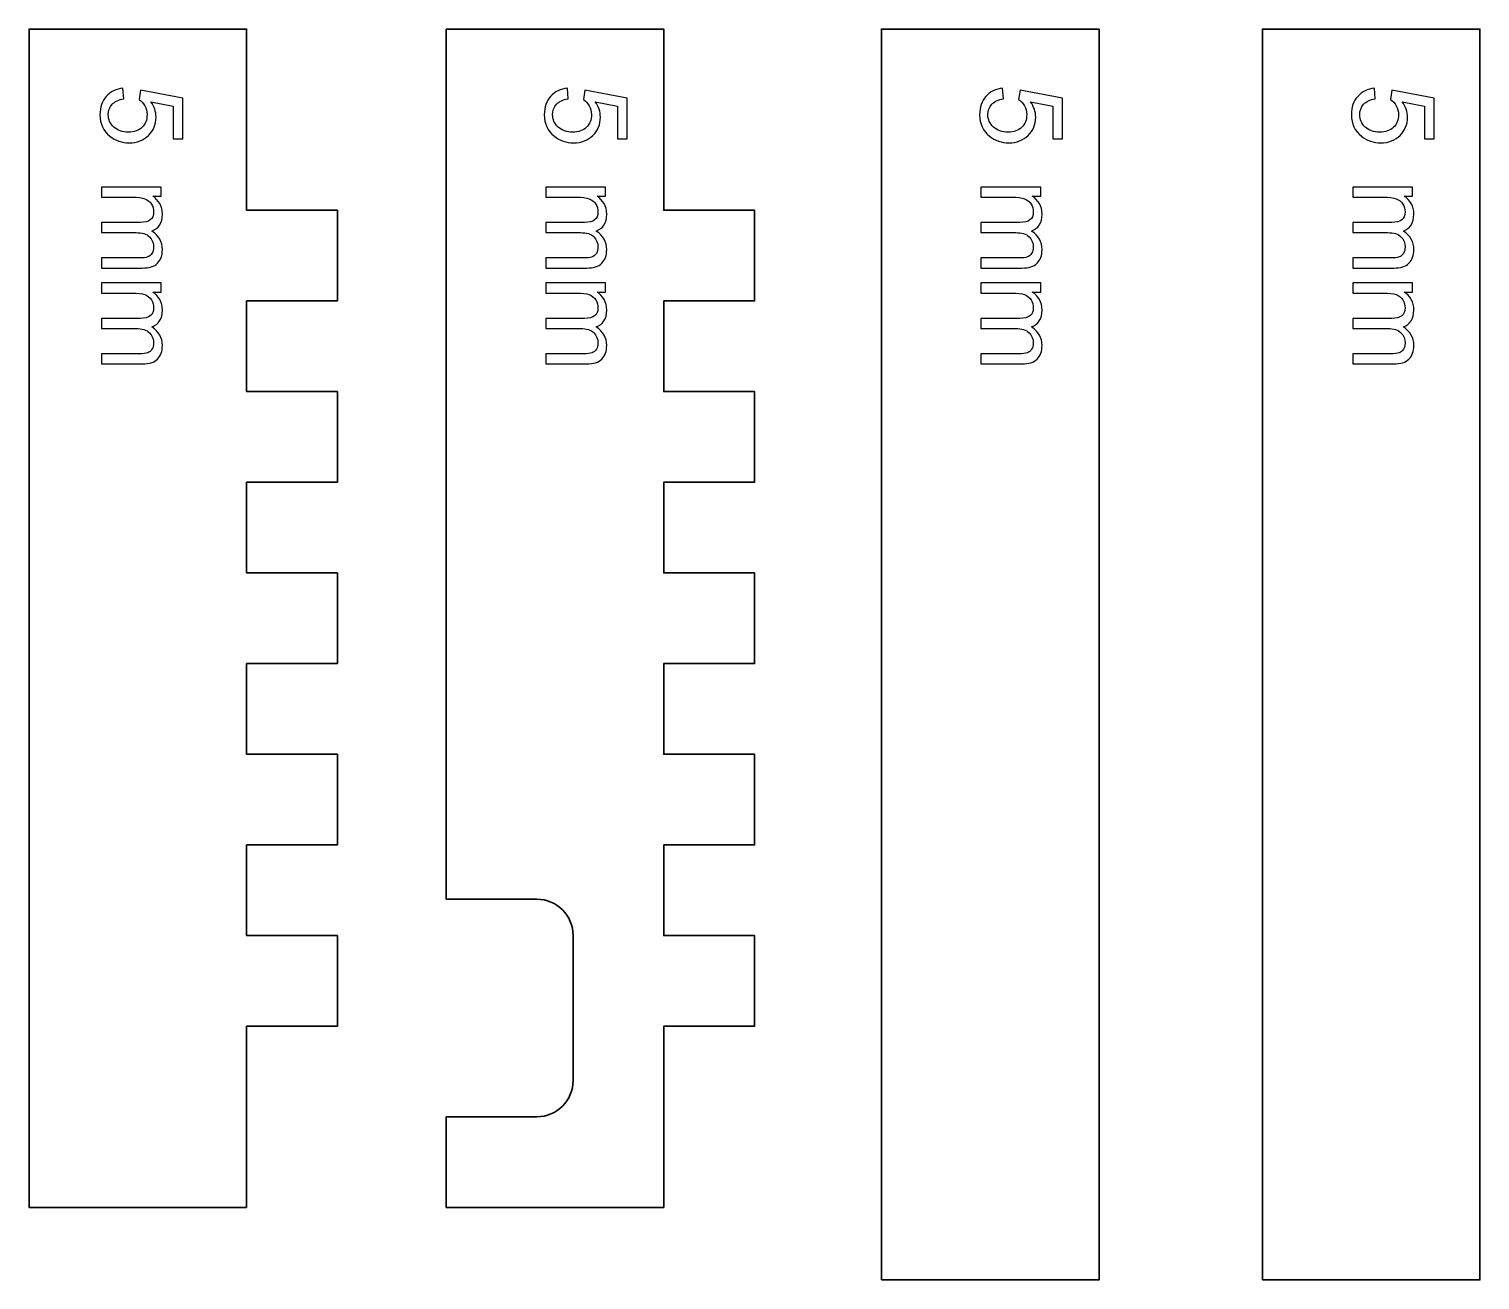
# Model space of a CAD drawing. Header units: millimetres. Extents: x -90 to 80, y -130 to 135.
# Drawn here: x 0 to 80, y -102.5 to -33.5 of the extents above; entities that cross this region are included whole.
import ezdxf

# ---------------------------------------------------------------- set-up
doc = ezdxf.new("R2010")
doc.units = ezdxf.units.MM
doc.header["$MEASUREMENT"] = 0
doc.layers.add('Layer 1', color=7, linetype='Continuous')

msp = doc.modelspace()

# ---------------------------------------------------------------- linework, layer by layer
at = {"layer": 'Layer 1', "color": 152, "lineweight": 35}
for points in [[(47, -102.5), (59, -102.5), (59, -33.5), (47, -33.5), (47, -102.5)], [(68, -102.5), (80, -102.5), (80, -33.5), (68, -33.5), (68, -102.5)]]:
    msp.add_lwpolyline(points, close=True, dxfattribs=at)
for points, knots in [([(12, -98.5), (12, -98.5), (0, -98.5), (0, -98.5), (0, -98.5), (0, -98.5), (0, -33.5), (0, -33.5), (0, -33.5), (0, -33.5), (12, -33.5), (12, -33.5), (12, -33.5), (12, -33.5), (12, -43.5), (12, -43.5), (12, -43.5), (12, -43.5), (17, -43.5), (17, -43.5), (17, -43.5), (17, -43.5), (17, -48.5), (17, -48.5), (17, -48.5), (17, -48.5), (12, -48.5), (12, -48.5), (12, -48.5), (12, -48.5), (12, -53.5), (12, -53.5), (12, -53.5), (12, -53.5), (17, -53.5), (17, -53.5), (17, -53.5), (17, -53.5), (17, -58.5), (17, -58.5), (17, -58.5), (17, -58.5), (12, -58.5), (12, -58.5), (12, -58.5), (12, -58.5), (12, -63.5), (12, -63.5), (12, -63.5), (12, -63.5), (17, -63.5), (17, -63.5), (17, -63.5), (17, -63.5), (17, -68.5), (17, -68.5), (17, -68.5), (17, -68.5), (12, -68.5), (12, -68.5), (12, -68.5), (12, -68.5), (12, -73.5), (12, -73.5), (12, -73.5), (12, -73.5), (17, -73.5), (17, -73.5), (17, -73.5), (17, -73.5), (17, -78.5), (17, -78.5), (17, -78.5), (17, -78.5), (12, -78.5), (12, -78.5), (12, -78.5), (12, -78.5), (12, -83.5), (12, -83.5), (12, -83.5), (12, -83.5), (17, -83.5), (17, -83.5), (17, -83.5), (17, -83.5), (17, -88.5), (17, -88.5), (17, -88.5), (17, -88.5), (12, -88.5), (12, -88.5), (12, -88.5), (12, -88.5), (12, -98.5), (12, -98.5)], [0, 0, 0, 0, 0.04, 0.04, 0.04, 0.04, 0.08, 0.08, 0.08, 0.08, 0.12, 0.12, 0.12, 0.12, 0.16, 0.16, 0.16, 0.16, 0.2, 0.2, 0.2, 0.2, 0.24, 0.24, 0.24, 0.24, 0.28, 0.28, 0.28, 0.28, 0.32, 0.32, 0.32, 0.32, 0.36, 0.36, 0.36, 0.36, 0.4, 0.4, 0.4, 0.4, 0.44, 0.44, 0.44, 0.44, 0.48, 0.48, 0.48, 0.48, 0.52, 0.52, 0.52, 0.52, 0.56, 0.56, 0.56, 0.56, 0.6, 0.6, 0.6, 0.6, 0.64, 0.64, 0.64, 0.64, 0.68, 0.68, 0.68, 0.68, 0.72, 0.72, 0.72, 0.72, 0.76, 0.76, 0.76, 0.76, 0.8, 0.8, 0.8, 0.8, 0.84, 0.84, 0.84, 0.84, 0.88, 0.88, 0.88, 0.88, 0.92, 0.92, 0.92, 0.92, 1, 1, 1, 1]), ([(35, -98.5), (35, -98.5), (23, -98.5), (23, -98.5), (23, -98.5), (23, -98.5), (23, -93.5), (23, -93.5), (23, -93.5), (23, -93.5), (28.0001, -93.5), (28.0001, -93.5), (28.0001, -93.5), (29.1, -93.5), (30, -92.6), (30, -91.5), (30, -91.5), (30, -91.5), (30, -83.5), (30, -83.5), (30, -83.5), (30, -82.4), (29.1, -81.5), (28.0001, -81.5), (28.0001, -81.5), (28.0001, -81.5), (23, -81.5), (23, -81.5), (23, -81.5), (23, -81.5), (23, -33.5), (23, -33.5), (23, -33.5), (23, -33.5), (35, -33.5), (35, -33.5), (35, -33.5), (35, -33.5), (35, -43.5), (35, -43.5), (35, -43.5), (35, -43.5), (40, -43.5), (40, -43.5), (40, -43.5), (40, -43.5), (40, -48.5), (40, -48.5), (40, -48.5), (40, -48.5), (35, -48.5), (35, -48.5), (35, -48.5), (35, -48.5), (35, -53.5), (35, -53.5), (35, -53.5), (35, -53.5), (40, -53.5), (40, -53.5), (40, -53.5), (40, -53.5), (40, -58.5), (40, -58.5), (40, -58.5), (40, -58.5), (35, -58.5), (35, -58.5), (35, -58.5), (35, -58.5), (35, -63.5), (35, -63.5), (35, -63.5), (35, -63.5), (40, -63.5), (40, -63.5), (40, -63.5), (40, -63.5), (40, -68.5), (40, -68.5), (40, -68.5), (40, -68.5), (35, -68.5), (35, -68.5), (35, -68.5), (35, -68.5), (35, -73.5), (35, -73.5), (35, -73.5), (35, -73.5), (40, -73.5), (40, -73.5), (40, -73.5), (40, -73.5), (40, -78.5), (40, -78.5), (40, -78.5), (40, -78.5), (35, -78.5), (35, -78.5), (35, -78.5), (35, -78.5), (35, -83.5), (35, -83.5), (35, -83.5), (35, -83.5), (40, -83.5), (40, -83.5), (40, -83.5), (40, -83.5), (40, -88.5), (40, -88.5), (40, -88.5), (40, -88.5), (35, -88.5), (35, -88.5), (35, -88.5), (35, -88.5), (35, -98.5), (35, -98.5)], [0, 0, 0, 0, 0.0322581, 0.0322581, 0.0322581, 0.0322581, 0.0645161, 0.0645161, 0.0645161, 0.0645161, 0.0967742, 0.0967742, 0.0967742, 0.0967742, 0.1290323, 0.1290323, 0.1290323, 0.1290323, 0.1612903, 0.1612903, 0.1612903, 0.1612903, 0.1935484, 0.1935484, 0.1935484, 0.1935484, 0.2258065, 0.2258065, 0.2258065, 0.2258065, 0.2580645, 0.2580645, 0.2580645, 0.2580645, 0.2903226, 0.2903226, 0.2903226, 0.2903226, 0.3225806, 0.3225806, 0.3225806, 0.3225806, 0.3548387, 0.3548387, 0.3548387, 0.3548387, 0.3870968, 0.3870968, 0.3870968, 0.3870968, 0.4193548, 0.4193548, 0.4193548, 0.4193548, 0.4516129, 0.4516129, 0.4516129, 0.4516129, 0.483871, 0.483871, 0.483871, 0.483871, 0.516129, 0.516129, 0.516129, 0.516129, 0.5483871, 0.5483871, 0.5483871, 0.5483871, 0.5806452, 0.5806452, 0.5806452, 0.5806452, 0.6129032, 0.6129032, 0.6129032, 0.6129032, 0.6451613, 0.6451613, 0.6451613, 0.6451613, 0.6774194, 0.6774194, 0.6774194, 0.6774194, 0.7096774, 0.7096774, 0.7096774, 0.7096774, 0.7419355, 0.7419355, 0.7419355, 0.7419355, 0.7741935, 0.7741935, 0.7741935, 0.7741935, 0.8064516, 0.8064516, 0.8064516, 0.8064516, 0.8387097, 0.8387097, 0.8387097, 0.8387097, 0.8709677, 0.8709677, 0.8709677, 0.8709677, 0.9032258, 0.9032258, 0.9032258, 0.9032258, 0.9354839, 0.9354839, 0.9354839, 0.9354839, 1, 1, 1, 1])]:
    msp.add_open_spline(points, degree=3, knots=knots, dxfattribs=at)
at = {"layer": 'Layer 1', "color": 152}
for points, knots in [([(5.1815, -36.7667), (5.1815, -36.7667), (5.226, -37.3509), (5.226, -37.3509), (5.226, -37.3509), (4.9413, -37.3943), (4.7275, -37.4948), (4.5835, -37.6515), (4.5835, -37.6515), (4.4407, -37.8081), (4.3687, -37.9997), (4.3687, -38.2251), (4.3687, -38.2251), (4.3687, -38.4971), (4.4703, -38.7246), (4.6724, -38.9098), (4.6724, -38.9098), (4.8756, -39.094), (5.1445, -39.1861), (5.4789, -39.1861), (5.4789, -39.1861), (5.7975, -39.1861), (6.0483, -39.0982), (6.2324, -38.9215), (6.2324, -38.9215), (6.4166, -38.7447), (6.5087, -38.5108), (6.5087, -38.2198), (6.5087, -38.2198), (6.5087, -38.0388), (6.4674, -37.8769), (6.3848, -37.733), (6.3848, -37.733), (6.3023, -37.5901), (6.1954, -37.4779), (6.0642, -37.3954), (6.0642, -37.3954), (6.0642, -37.3954), (6.1404, -36.8683), (6.1404, -36.8683), (6.1404, -36.8683), (6.1404, -36.8683), (8.4772, -37.3065), (8.4772, -37.3065), (8.4772, -37.3065), (8.4772, -37.3065), (8.4772, -39.5607), (8.4772, -39.5607), (8.4772, -39.5607), (8.4772, -39.5607), (7.9438, -39.5607), (7.9438, -39.5607), (7.9438, -39.5607), (7.9438, -39.5607), (7.9438, -37.752), (7.9438, -37.752), (7.9438, -37.752), (7.9438, -37.752), (6.7171, -37.5097), (6.7171, -37.5097), (6.7171, -37.5097), (6.9087, -37.7816), (7.004, -38.0674), (7.004, -38.3658), (7.004, -38.3658), (7.004, -38.7617), (6.8664, -39.0961), (6.5912, -39.3681), (6.5912, -39.3681), (6.316, -39.6401), (5.9626, -39.7766), (5.5308, -39.7766), (5.5308, -39.7766), (5.1191, -39.7766), (4.7635, -39.657), (4.464, -39.4178), (4.464, -39.4178), (4.0957, -39.1268), (3.9115, -38.7289), (3.9115, -38.2251), (3.9115, -38.2251), (3.9115, -37.8123), (4.0279, -37.4758), (4.2597, -37.2144), (4.2597, -37.2144), (4.4915, -36.953), (4.7984, -36.8037), (5.1815, -36.7667)], [0, 0, 0, 0, 0.0434783, 0.0434783, 0.0434783, 0.0434783, 0.0869565, 0.0869565, 0.0869565, 0.0869565, 0.1304348, 0.1304348, 0.1304348, 0.1304348, 0.173913, 0.173913, 0.173913, 0.173913, 0.2173913, 0.2173913, 0.2173913, 0.2173913, 0.2608696, 0.2608696, 0.2608696, 0.2608696, 0.3043478, 0.3043478, 0.3043478, 0.3043478, 0.3478261, 0.3478261, 0.3478261, 0.3478261, 0.3913043, 0.3913043, 0.3913043, 0.3913043, 0.4347826, 0.4347826, 0.4347826, 0.4347826, 0.4782609, 0.4782609, 0.4782609, 0.4782609, 0.5217391, 0.5217391, 0.5217391, 0.5217391, 0.5652174, 0.5652174, 0.5652174, 0.5652174, 0.6086957, 0.6086957, 0.6086957, 0.6086957, 0.6521739, 0.6521739, 0.6521739, 0.6521739, 0.6956522, 0.6956522, 0.6956522, 0.6956522, 0.7391304, 0.7391304, 0.7391304, 0.7391304, 0.7826087, 0.7826087, 0.7826087, 0.7826087, 0.826087, 0.826087, 0.826087, 0.826087, 0.8695652, 0.8695652, 0.8695652, 0.8695652, 0.9130435, 0.9130435, 0.9130435, 0.9130435, 1, 1, 1, 1]), ([(29.6815, -36.7667), (29.6815, -36.7667), (29.726, -37.3509), (29.726, -37.3509), (29.726, -37.3509), (29.4413, -37.3943), (29.2275, -37.4948), (29.0835, -37.6515), (29.0835, -37.6515), (28.9407, -37.8081), (28.8687, -37.9997), (28.8687, -38.2251), (28.8687, -38.2251), (28.8687, -38.4971), (28.9703, -38.7246), (29.1724, -38.9098), (29.1724, -38.9098), (29.3756, -39.094), (29.6445, -39.1861), (29.9789, -39.1861), (29.9789, -39.1861), (30.2975, -39.1861), (30.5483, -39.0982), (30.7324, -38.9215), (30.7324, -38.9215), (30.9166, -38.7447), (31.0087, -38.5108), (31.0087, -38.2198), (31.0087, -38.2198), (31.0087, -38.0388), (30.9674, -37.8769), (30.8848, -37.733), (30.8848, -37.733), (30.8023, -37.5901), (30.6954, -37.4779), (30.5642, -37.3954), (30.5642, -37.3954), (30.5642, -37.3954), (30.6404, -36.8683), (30.6404, -36.8683), (30.6404, -36.8683), (30.6404, -36.8683), (32.9772, -37.3065), (32.9772, -37.3065), (32.9772, -37.3065), (32.9772, -37.3065), (32.9772, -39.5607), (32.9772, -39.5607), (32.9772, -39.5607), (32.9772, -39.5607), (32.4438, -39.5607), (32.4438, -39.5607), (32.4438, -39.5607), (32.4438, -39.5607), (32.4438, -37.752), (32.4438, -37.752), (32.4438, -37.752), (32.4438, -37.752), (31.2171, -37.5097), (31.2171, -37.5097), (31.2171, -37.5097), (31.4087, -37.7816), (31.504, -38.0674), (31.504, -38.3658), (31.504, -38.3658), (31.504, -38.7617), (31.3664, -39.0961), (31.0912, -39.3681), (31.0912, -39.3681), (30.816, -39.6401), (30.4626, -39.7766), (30.0308, -39.7766), (30.0308, -39.7766), (29.6191, -39.7766), (29.2635, -39.657), (28.964, -39.4178), (28.964, -39.4178), (28.5957, -39.1268), (28.4115, -38.7289), (28.4115, -38.2251), (28.4115, -38.2251), (28.4115, -37.8123), (28.5279, -37.4758), (28.7597, -37.2144), (28.7597, -37.2144), (28.9915, -36.953), (29.2984, -36.8037), (29.6815, -36.7667)], [0, 0, 0, 0, 0.0434783, 0.0434783, 0.0434783, 0.0434783, 0.0869565, 0.0869565, 0.0869565, 0.0869565, 0.1304348, 0.1304348, 0.1304348, 0.1304348, 0.173913, 0.173913, 0.173913, 0.173913, 0.2173913, 0.2173913, 0.2173913, 0.2173913, 0.2608696, 0.2608696, 0.2608696, 0.2608696, 0.3043478, 0.3043478, 0.3043478, 0.3043478, 0.3478261, 0.3478261, 0.3478261, 0.3478261, 0.3913043, 0.3913043, 0.3913043, 0.3913043, 0.4347826, 0.4347826, 0.4347826, 0.4347826, 0.4782609, 0.4782609, 0.4782609, 0.4782609, 0.5217391, 0.5217391, 0.5217391, 0.5217391, 0.5652174, 0.5652174, 0.5652174, 0.5652174, 0.6086957, 0.6086957, 0.6086957, 0.6086957, 0.6521739, 0.6521739, 0.6521739, 0.6521739, 0.6956522, 0.6956522, 0.6956522, 0.6956522, 0.7391304, 0.7391304, 0.7391304, 0.7391304, 0.7826087, 0.7826087, 0.7826087, 0.7826087, 0.826087, 0.826087, 0.826087, 0.826087, 0.8695652, 0.8695652, 0.8695652, 0.8695652, 0.9130435, 0.9130435, 0.9130435, 0.9130435, 1, 1, 1, 1]), ([(53.6815, -36.7667), (53.6815, -36.7667), (53.726, -37.3509), (53.726, -37.3509), (53.726, -37.3509), (53.4413, -37.3943), (53.2275, -37.4948), (53.0835, -37.6515), (53.0835, -37.6515), (52.9407, -37.8081), (52.8687, -37.9997), (52.8687, -38.2251), (52.8687, -38.2251), (52.8687, -38.4971), (52.9703, -38.7246), (53.1724, -38.9098), (53.1724, -38.9098), (53.3756, -39.094), (53.6445, -39.1861), (53.9789, -39.1861), (53.9789, -39.1861), (54.2975, -39.1861), (54.5483, -39.0982), (54.7324, -38.9215), (54.7324, -38.9215), (54.9166, -38.7447), (55.0087, -38.5108), (55.0087, -38.2198), (55.0087, -38.2198), (55.0087, -38.0388), (54.9674, -37.8769), (54.8848, -37.733), (54.8848, -37.733), (54.8023, -37.5901), (54.6954, -37.4779), (54.5642, -37.3954), (54.5642, -37.3954), (54.5642, -37.3954), (54.6404, -36.8683), (54.6404, -36.8683), (54.6404, -36.8683), (54.6404, -36.8683), (56.9772, -37.3065), (56.9772, -37.3065), (56.9772, -37.3065), (56.9772, -37.3065), (56.9772, -39.5607), (56.9772, -39.5607), (56.9772, -39.5607), (56.9772, -39.5607), (56.4438, -39.5607), (56.4438, -39.5607), (56.4438, -39.5607), (56.4438, -39.5607), (56.4438, -37.752), (56.4438, -37.752), (56.4438, -37.752), (56.4438, -37.752), (55.2171, -37.5097), (55.2171, -37.5097), (55.2171, -37.5097), (55.4087, -37.7816), (55.504, -38.0674), (55.504, -38.3658), (55.504, -38.3658), (55.504, -38.7617), (55.3664, -39.0961), (55.0912, -39.3681), (55.0912, -39.3681), (54.816, -39.6401), (54.4626, -39.7766), (54.0308, -39.7766), (54.0308, -39.7766), (53.6191, -39.7766), (53.2635, -39.657), (52.964, -39.4178), (52.964, -39.4178), (52.5957, -39.1268), (52.4115, -38.7289), (52.4115, -38.2251), (52.4115, -38.2251), (52.4115, -37.8123), (52.5279, -37.4758), (52.7597, -37.2144), (52.7597, -37.2144), (52.9915, -36.953), (53.2984, -36.8037), (53.6815, -36.7667)], [0, 0, 0, 0, 0.0434783, 0.0434783, 0.0434783, 0.0434783, 0.0869565, 0.0869565, 0.0869565, 0.0869565, 0.1304348, 0.1304348, 0.1304348, 0.1304348, 0.173913, 0.173913, 0.173913, 0.173913, 0.2173913, 0.2173913, 0.2173913, 0.2173913, 0.2608696, 0.2608696, 0.2608696, 0.2608696, 0.3043478, 0.3043478, 0.3043478, 0.3043478, 0.3478261, 0.3478261, 0.3478261, 0.3478261, 0.3913043, 0.3913043, 0.3913043, 0.3913043, 0.4347826, 0.4347826, 0.4347826, 0.4347826, 0.4782609, 0.4782609, 0.4782609, 0.4782609, 0.5217391, 0.5217391, 0.5217391, 0.5217391, 0.5652174, 0.5652174, 0.5652174, 0.5652174, 0.6086957, 0.6086957, 0.6086957, 0.6086957, 0.6521739, 0.6521739, 0.6521739, 0.6521739, 0.6956522, 0.6956522, 0.6956522, 0.6956522, 0.7391304, 0.7391304, 0.7391304, 0.7391304, 0.7826087, 0.7826087, 0.7826087, 0.7826087, 0.826087, 0.826087, 0.826087, 0.826087, 0.8695652, 0.8695652, 0.8695652, 0.8695652, 0.9130435, 0.9130435, 0.9130435, 0.9130435, 1, 1, 1, 1]), ([(74.1815, -36.7667), (74.1815, -36.7667), (74.226, -37.3509), (74.226, -37.3509), (74.226, -37.3509), (73.9413, -37.3943), (73.7275, -37.4948), (73.5835, -37.6515), (73.5835, -37.6515), (73.4407, -37.8081), (73.3687, -37.9997), (73.3687, -38.2251), (73.3687, -38.2251), (73.3687, -38.4971), (73.4703, -38.7246), (73.6724, -38.9098), (73.6724, -38.9098), (73.8756, -39.094), (74.1445, -39.1861), (74.4789, -39.1861), (74.4789, -39.1861), (74.7975, -39.1861), (75.0483, -39.0982), (75.2324, -38.9215), (75.2324, -38.9215), (75.4166, -38.7447), (75.5087, -38.5108), (75.5087, -38.2198), (75.5087, -38.2198), (75.5087, -38.0388), (75.4674, -37.8769), (75.3848, -37.733), (75.3848, -37.733), (75.3023, -37.5901), (75.1954, -37.4779), (75.0642, -37.3954), (75.0642, -37.3954), (75.0642, -37.3954), (75.1404, -36.8683), (75.1404, -36.8683), (75.1404, -36.8683), (75.1404, -36.8683), (77.4772, -37.3065), (77.4772, -37.3065), (77.4772, -37.3065), (77.4772, -37.3065), (77.4772, -39.5607), (77.4772, -39.5607), (77.4772, -39.5607), (77.4772, -39.5607), (76.9438, -39.5607), (76.9438, -39.5607), (76.9438, -39.5607), (76.9438, -39.5607), (76.9438, -37.752), (76.9438, -37.752), (76.9438, -37.752), (76.9438, -37.752), (75.7171, -37.5097), (75.7171, -37.5097), (75.7171, -37.5097), (75.9087, -37.7816), (76.004, -38.0674), (76.004, -38.3658), (76.004, -38.3658), (76.004, -38.7617), (75.8664, -39.0961), (75.5912, -39.3681), (75.5912, -39.3681), (75.316, -39.6401), (74.9626, -39.7766), (74.5308, -39.7766), (74.5308, -39.7766), (74.1191, -39.7766), (73.7635, -39.657), (73.464, -39.4178), (73.464, -39.4178), (73.0957, -39.1268), (72.9115, -38.7289), (72.9115, -38.2251), (72.9115, -38.2251), (72.9115, -37.8123), (73.0279, -37.4758), (73.2597, -37.2144), (73.2597, -37.2144), (73.4915, -36.953), (73.7984, -36.8037), (74.1815, -36.7667)], [0, 0, 0, 0, 0.0434783, 0.0434783, 0.0434783, 0.0434783, 0.0869565, 0.0869565, 0.0869565, 0.0869565, 0.1304348, 0.1304348, 0.1304348, 0.1304348, 0.173913, 0.173913, 0.173913, 0.173913, 0.2173913, 0.2173913, 0.2173913, 0.2173913, 0.2608696, 0.2608696, 0.2608696, 0.2608696, 0.3043478, 0.3043478, 0.3043478, 0.3043478, 0.3478261, 0.3478261, 0.3478261, 0.3478261, 0.3913043, 0.3913043, 0.3913043, 0.3913043, 0.4347826, 0.4347826, 0.4347826, 0.4347826, 0.4782609, 0.4782609, 0.4782609, 0.4782609, 0.5217391, 0.5217391, 0.5217391, 0.5217391, 0.5652174, 0.5652174, 0.5652174, 0.5652174, 0.6086957, 0.6086957, 0.6086957, 0.6086957, 0.6521739, 0.6521739, 0.6521739, 0.6521739, 0.6956522, 0.6956522, 0.6956522, 0.6956522, 0.7391304, 0.7391304, 0.7391304, 0.7391304, 0.7826087, 0.7826087, 0.7826087, 0.7826087, 0.826087, 0.826087, 0.826087, 0.826087, 0.8695652, 0.8695652, 0.8695652, 0.8695652, 0.9130435, 0.9130435, 0.9130435, 0.9130435, 1, 1, 1, 1]), ([(3.9877, -42.215), (3.9877, -42.215), (7.2834, -42.215), (7.2834, -42.215), (7.2834, -42.215), (7.2834, -42.215), (7.2834, -42.7167), (7.2834, -42.7167), (7.2834, -42.7167), (7.2834, -42.7167), (6.8177, -42.7167), (6.8177, -42.7167), (6.8177, -42.7167), (6.9786, -42.8193), (7.1087, -42.9569), (7.2061, -43.1283), (7.2061, -43.1283), (7.3045, -43.2998), (7.3532, -43.4945), (7.3532, -43.7136), (7.3532, -43.7136), (7.3532, -43.957), (7.3024, -44.157), (7.2019, -44.3126), (7.2019, -44.3126), (7.1003, -44.4682), (6.9595, -44.5783), (6.7775, -44.6418), (6.7775, -44.6418), (7.1616, -44.9042), (7.3532, -45.244), (7.3532, -45.6631), (7.3532, -45.6631), (7.3532, -45.9911), (7.2632, -46.2441), (7.0823, -46.4198), (7.0823, -46.4198), (6.9013, -46.5965), (6.623, -46.6854), (6.2472, -46.6854), (6.2472, -46.6854), (6.2472, -46.6854), (3.9877, -46.6854), (3.9877, -46.6854), (3.9877, -46.6854), (3.9877, -46.6854), (3.9877, -46.1266), (3.9877, -46.1266), (3.9877, -46.1266), (3.9877, -46.1266), (6.062, -46.1266), (6.062, -46.1266), (6.062, -46.1266), (6.2843, -46.1266), (6.4452, -46.1076), (6.5436, -46.0716), (6.5436, -46.0716), (6.642, -46.0356), (6.7203, -45.97), (6.7806, -45.8737), (6.7806, -45.8737), (6.841, -45.7784), (6.8706, -45.6662), (6.8706, -45.5382), (6.8706, -45.5382), (6.8706, -45.3053), (6.7933, -45.1127), (6.6399, -44.9593), (6.6399, -44.9593), (6.4854, -44.8058), (6.2388, -44.7296), (5.9001, -44.7296), (5.9001, -44.7296), (5.9001, -44.7296), (3.9877, -44.7296), (3.9877, -44.7296), (3.9877, -44.7296), (3.9877, -44.7296), (3.9877, -44.1708), (3.9877, -44.1708), (3.9877, -44.1708), (3.9877, -44.1708), (6.1266, -44.1708), (6.1266, -44.1708), (6.1266, -44.1708), (6.3742, -44.1708), (6.5605, -44.1253), (6.6843, -44.0343), (6.6843, -44.0343), (6.8082, -43.9433), (6.8706, -43.794), (6.8706, -43.5877), (6.8706, -43.5877), (6.8706, -43.431), (6.8293, -43.286), (6.7468, -43.1527), (6.7468, -43.1527), (6.6642, -43.0193), (6.5436, -42.923), (6.3838, -42.8627), (6.3838, -42.8627), (6.225, -42.8034), (5.9954, -42.7738), (5.6959, -42.7738), (5.6959, -42.7738), (5.6959, -42.7738), (3.9877, -42.7738), (3.9877, -42.7738), (3.9877, -42.7738), (3.9877, -42.7738), (3.9877, -42.215), (3.9877, -42.215)], [0, 0, 0, 0, 0.0344828, 0.0344828, 0.0344828, 0.0344828, 0.0689655, 0.0689655, 0.0689655, 0.0689655, 0.1034483, 0.1034483, 0.1034483, 0.1034483, 0.137931, 0.137931, 0.137931, 0.137931, 0.1724138, 0.1724138, 0.1724138, 0.1724138, 0.2068966, 0.2068966, 0.2068966, 0.2068966, 0.2413793, 0.2413793, 0.2413793, 0.2413793, 0.2758621, 0.2758621, 0.2758621, 0.2758621, 0.3103448, 0.3103448, 0.3103448, 0.3103448, 0.3448276, 0.3448276, 0.3448276, 0.3448276, 0.3793103, 0.3793103, 0.3793103, 0.3793103, 0.4137931, 0.4137931, 0.4137931, 0.4137931, 0.4482759, 0.4482759, 0.4482759, 0.4482759, 0.4827586, 0.4827586, 0.4827586, 0.4827586, 0.5172414, 0.5172414, 0.5172414, 0.5172414, 0.5517241, 0.5517241, 0.5517241, 0.5517241, 0.5862069, 0.5862069, 0.5862069, 0.5862069, 0.6206897, 0.6206897, 0.6206897, 0.6206897, 0.6551724, 0.6551724, 0.6551724, 0.6551724, 0.6896552, 0.6896552, 0.6896552, 0.6896552, 0.7241379, 0.7241379, 0.7241379, 0.7241379, 0.7586207, 0.7586207, 0.7586207, 0.7586207, 0.7931034, 0.7931034, 0.7931034, 0.7931034, 0.8275862, 0.8275862, 0.8275862, 0.8275862, 0.862069, 0.862069, 0.862069, 0.862069, 0.8965517, 0.8965517, 0.8965517, 0.8965517, 0.9310345, 0.9310345, 0.9310345, 0.9310345, 1, 1, 1, 1]), ([(28.4877, -42.215), (28.4877, -42.215), (31.7834, -42.215), (31.7834, -42.215), (31.7834, -42.215), (31.7834, -42.215), (31.7834, -42.7167), (31.7834, -42.7167), (31.7834, -42.7167), (31.7834, -42.7167), (31.3177, -42.7167), (31.3177, -42.7167), (31.3177, -42.7167), (31.4786, -42.8193), (31.6087, -42.9569), (31.7061, -43.1283), (31.7061, -43.1283), (31.8045, -43.2998), (31.8532, -43.4945), (31.8532, -43.7136), (31.8532, -43.7136), (31.8532, -43.957), (31.8024, -44.157), (31.7019, -44.3126), (31.7019, -44.3126), (31.6003, -44.4682), (31.4595, -44.5783), (31.2775, -44.6418), (31.2775, -44.6418), (31.6616, -44.9042), (31.8532, -45.244), (31.8532, -45.6631), (31.8532, -45.6631), (31.8532, -45.9911), (31.7632, -46.2441), (31.5823, -46.4198), (31.5823, -46.4198), (31.4013, -46.5965), (31.123, -46.6854), (30.7472, -46.6854), (30.7472, -46.6854), (30.7472, -46.6854), (28.4877, -46.6854), (28.4877, -46.6854), (28.4877, -46.6854), (28.4877, -46.6854), (28.4877, -46.1266), (28.4877, -46.1266), (28.4877, -46.1266), (28.4877, -46.1266), (30.562, -46.1266), (30.562, -46.1266), (30.562, -46.1266), (30.7843, -46.1266), (30.9452, -46.1076), (31.0436, -46.0716), (31.0436, -46.0716), (31.142, -46.0356), (31.2203, -45.97), (31.2806, -45.8737), (31.2806, -45.8737), (31.341, -45.7784), (31.3706, -45.6662), (31.3706, -45.5382), (31.3706, -45.5382), (31.3706, -45.3053), (31.2933, -45.1127), (31.1399, -44.9593), (31.1399, -44.9593), (30.9854, -44.8058), (30.7388, -44.7296), (30.4001, -44.7296), (30.4001, -44.7296), (30.4001, -44.7296), (28.4877, -44.7296), (28.4877, -44.7296), (28.4877, -44.7296), (28.4877, -44.7296), (28.4877, -44.1708), (28.4877, -44.1708), (28.4877, -44.1708), (28.4877, -44.1708), (30.6266, -44.1708), (30.6266, -44.1708), (30.6266, -44.1708), (30.8742, -44.1708), (31.0605, -44.1253), (31.1843, -44.0343), (31.1843, -44.0343), (31.3082, -43.9433), (31.3706, -43.794), (31.3706, -43.5877), (31.3706, -43.5877), (31.3706, -43.431), (31.3293, -43.286), (31.2468, -43.1527), (31.2468, -43.1527), (31.1642, -43.0193), (31.0436, -42.923), (30.8838, -42.8627), (30.8838, -42.8627), (30.725, -42.8034), (30.4954, -42.7738), (30.1959, -42.7738), (30.1959, -42.7738), (30.1959, -42.7738), (28.4877, -42.7738), (28.4877, -42.7738), (28.4877, -42.7738), (28.4877, -42.7738), (28.4877, -42.215), (28.4877, -42.215)], [0, 0, 0, 0, 0.0344828, 0.0344828, 0.0344828, 0.0344828, 0.0689655, 0.0689655, 0.0689655, 0.0689655, 0.1034483, 0.1034483, 0.1034483, 0.1034483, 0.137931, 0.137931, 0.137931, 0.137931, 0.1724138, 0.1724138, 0.1724138, 0.1724138, 0.2068966, 0.2068966, 0.2068966, 0.2068966, 0.2413793, 0.2413793, 0.2413793, 0.2413793, 0.2758621, 0.2758621, 0.2758621, 0.2758621, 0.3103448, 0.3103448, 0.3103448, 0.3103448, 0.3448276, 0.3448276, 0.3448276, 0.3448276, 0.3793103, 0.3793103, 0.3793103, 0.3793103, 0.4137931, 0.4137931, 0.4137931, 0.4137931, 0.4482759, 0.4482759, 0.4482759, 0.4482759, 0.4827586, 0.4827586, 0.4827586, 0.4827586, 0.5172414, 0.5172414, 0.5172414, 0.5172414, 0.5517241, 0.5517241, 0.5517241, 0.5517241, 0.5862069, 0.5862069, 0.5862069, 0.5862069, 0.6206897, 0.6206897, 0.6206897, 0.6206897, 0.6551724, 0.6551724, 0.6551724, 0.6551724, 0.6896552, 0.6896552, 0.6896552, 0.6896552, 0.7241379, 0.7241379, 0.7241379, 0.7241379, 0.7586207, 0.7586207, 0.7586207, 0.7586207, 0.7931034, 0.7931034, 0.7931034, 0.7931034, 0.8275862, 0.8275862, 0.8275862, 0.8275862, 0.862069, 0.862069, 0.862069, 0.862069, 0.8965517, 0.8965517, 0.8965517, 0.8965517, 0.9310345, 0.9310345, 0.9310345, 0.9310345, 1, 1, 1, 1]), ([(52.4877, -42.215), (52.4877, -42.215), (55.7834, -42.215), (55.7834, -42.215), (55.7834, -42.215), (55.7834, -42.215), (55.7834, -42.7167), (55.7834, -42.7167), (55.7834, -42.7167), (55.7834, -42.7167), (55.3177, -42.7167), (55.3177, -42.7167), (55.3177, -42.7167), (55.4786, -42.8193), (55.6087, -42.9569), (55.7061, -43.1283), (55.7061, -43.1283), (55.8045, -43.2998), (55.8532, -43.4945), (55.8532, -43.7136), (55.8532, -43.7136), (55.8532, -43.957), (55.8024, -44.157), (55.7019, -44.3126), (55.7019, -44.3126), (55.6003, -44.4682), (55.4595, -44.5783), (55.2775, -44.6418), (55.2775, -44.6418), (55.6616, -44.9042), (55.8532, -45.244), (55.8532, -45.6631), (55.8532, -45.6631), (55.8532, -45.9911), (55.7632, -46.2441), (55.5823, -46.4198), (55.5823, -46.4198), (55.4013, -46.5965), (55.123, -46.6854), (54.7472, -46.6854), (54.7472, -46.6854), (54.7472, -46.6854), (52.4877, -46.6854), (52.4877, -46.6854), (52.4877, -46.6854), (52.4877, -46.6854), (52.4877, -46.1266), (52.4877, -46.1266), (52.4877, -46.1266), (52.4877, -46.1266), (54.562, -46.1266), (54.562, -46.1266), (54.562, -46.1266), (54.7843, -46.1266), (54.9452, -46.1076), (55.0436, -46.0716), (55.0436, -46.0716), (55.142, -46.0356), (55.2203, -45.97), (55.2806, -45.8737), (55.2806, -45.8737), (55.341, -45.7784), (55.3706, -45.6662), (55.3706, -45.5382), (55.3706, -45.5382), (55.3706, -45.3053), (55.2933, -45.1127), (55.1399, -44.9593), (55.1399, -44.9593), (54.9854, -44.8058), (54.7388, -44.7296), (54.4001, -44.7296), (54.4001, -44.7296), (54.4001, -44.7296), (52.4877, -44.7296), (52.4877, -44.7296), (52.4877, -44.7296), (52.4877, -44.7296), (52.4877, -44.1708), (52.4877, -44.1708), (52.4877, -44.1708), (52.4877, -44.1708), (54.6266, -44.1708), (54.6266, -44.1708), (54.6266, -44.1708), (54.8742, -44.1708), (55.0605, -44.1253), (55.1843, -44.0343), (55.1843, -44.0343), (55.3082, -43.9433), (55.3706, -43.794), (55.3706, -43.5877), (55.3706, -43.5877), (55.3706, -43.431), (55.3293, -43.286), (55.2468, -43.1527), (55.2468, -43.1527), (55.1642, -43.0193), (55.0436, -42.923), (54.8838, -42.8627), (54.8838, -42.8627), (54.725, -42.8034), (54.4954, -42.7738), (54.1959, -42.7738), (54.1959, -42.7738), (54.1959, -42.7738), (52.4877, -42.7738), (52.4877, -42.7738), (52.4877, -42.7738), (52.4877, -42.7738), (52.4877, -42.215), (52.4877, -42.215)], [0, 0, 0, 0, 0.0344828, 0.0344828, 0.0344828, 0.0344828, 0.0689655, 0.0689655, 0.0689655, 0.0689655, 0.1034483, 0.1034483, 0.1034483, 0.1034483, 0.137931, 0.137931, 0.137931, 0.137931, 0.1724138, 0.1724138, 0.1724138, 0.1724138, 0.2068966, 0.2068966, 0.2068966, 0.2068966, 0.2413793, 0.2413793, 0.2413793, 0.2413793, 0.2758621, 0.2758621, 0.2758621, 0.2758621, 0.3103448, 0.3103448, 0.3103448, 0.3103448, 0.3448276, 0.3448276, 0.3448276, 0.3448276, 0.3793103, 0.3793103, 0.3793103, 0.3793103, 0.4137931, 0.4137931, 0.4137931, 0.4137931, 0.4482759, 0.4482759, 0.4482759, 0.4482759, 0.4827586, 0.4827586, 0.4827586, 0.4827586, 0.5172414, 0.5172414, 0.5172414, 0.5172414, 0.5517241, 0.5517241, 0.5517241, 0.5517241, 0.5862069, 0.5862069, 0.5862069, 0.5862069, 0.6206897, 0.6206897, 0.6206897, 0.6206897, 0.6551724, 0.6551724, 0.6551724, 0.6551724, 0.6896552, 0.6896552, 0.6896552, 0.6896552, 0.7241379, 0.7241379, 0.7241379, 0.7241379, 0.7586207, 0.7586207, 0.7586207, 0.7586207, 0.7931034, 0.7931034, 0.7931034, 0.7931034, 0.8275862, 0.8275862, 0.8275862, 0.8275862, 0.862069, 0.862069, 0.862069, 0.862069, 0.8965517, 0.8965517, 0.8965517, 0.8965517, 0.9310345, 0.9310345, 0.9310345, 0.9310345, 1, 1, 1, 1]), ([(72.9877, -42.215), (72.9877, -42.215), (76.2834, -42.215), (76.2834, -42.215), (76.2834, -42.215), (76.2834, -42.215), (76.2834, -42.7167), (76.2834, -42.7167), (76.2834, -42.7167), (76.2834, -42.7167), (75.8177, -42.7167), (75.8177, -42.7167), (75.8177, -42.7167), (75.9786, -42.8193), (76.1087, -42.9569), (76.2061, -43.1283), (76.2061, -43.1283), (76.3045, -43.2998), (76.3532, -43.4945), (76.3532, -43.7136), (76.3532, -43.7136), (76.3532, -43.957), (76.3024, -44.157), (76.2019, -44.3126), (76.2019, -44.3126), (76.1003, -44.4682), (75.9595, -44.5783), (75.7775, -44.6418), (75.7775, -44.6418), (76.1616, -44.9042), (76.3532, -45.244), (76.3532, -45.6631), (76.3532, -45.6631), (76.3532, -45.9911), (76.2632, -46.2441), (76.0823, -46.4198), (76.0823, -46.4198), (75.9013, -46.5965), (75.623, -46.6854), (75.2472, -46.6854), (75.2472, -46.6854), (75.2472, -46.6854), (72.9877, -46.6854), (72.9877, -46.6854), (72.9877, -46.6854), (72.9877, -46.6854), (72.9877, -46.1266), (72.9877, -46.1266), (72.9877, -46.1266), (72.9877, -46.1266), (75.062, -46.1266), (75.062, -46.1266), (75.062, -46.1266), (75.2843, -46.1266), (75.4452, -46.1076), (75.5436, -46.0716), (75.5436, -46.0716), (75.642, -46.0356), (75.7203, -45.97), (75.7806, -45.8737), (75.7806, -45.8737), (75.841, -45.7784), (75.8706, -45.6662), (75.8706, -45.5382), (75.8706, -45.5382), (75.8706, -45.3053), (75.7933, -45.1127), (75.6399, -44.9593), (75.6399, -44.9593), (75.4854, -44.8058), (75.2388, -44.7296), (74.9001, -44.7296), (74.9001, -44.7296), (74.9001, -44.7296), (72.9877, -44.7296), (72.9877, -44.7296), (72.9877, -44.7296), (72.9877, -44.7296), (72.9877, -44.1708), (72.9877, -44.1708), (72.9877, -44.1708), (72.9877, -44.1708), (75.1266, -44.1708), (75.1266, -44.1708), (75.1266, -44.1708), (75.3742, -44.1708), (75.5605, -44.1253), (75.6843, -44.0343), (75.6843, -44.0343), (75.8082, -43.9433), (75.8706, -43.794), (75.8706, -43.5877), (75.8706, -43.5877), (75.8706, -43.431), (75.8293, -43.286), (75.7468, -43.1527), (75.7468, -43.1527), (75.6642, -43.0193), (75.5436, -42.923), (75.3838, -42.8627), (75.3838, -42.8627), (75.225, -42.8034), (74.9954, -42.7738), (74.6959, -42.7738), (74.6959, -42.7738), (74.6959, -42.7738), (72.9877, -42.7738), (72.9877, -42.7738), (72.9877, -42.7738), (72.9877, -42.7738), (72.9877, -42.215), (72.9877, -42.215)], [0, 0, 0, 0, 0.0344828, 0.0344828, 0.0344828, 0.0344828, 0.0689655, 0.0689655, 0.0689655, 0.0689655, 0.1034483, 0.1034483, 0.1034483, 0.1034483, 0.137931, 0.137931, 0.137931, 0.137931, 0.1724138, 0.1724138, 0.1724138, 0.1724138, 0.2068966, 0.2068966, 0.2068966, 0.2068966, 0.2413793, 0.2413793, 0.2413793, 0.2413793, 0.2758621, 0.2758621, 0.2758621, 0.2758621, 0.3103448, 0.3103448, 0.3103448, 0.3103448, 0.3448276, 0.3448276, 0.3448276, 0.3448276, 0.3793103, 0.3793103, 0.3793103, 0.3793103, 0.4137931, 0.4137931, 0.4137931, 0.4137931, 0.4482759, 0.4482759, 0.4482759, 0.4482759, 0.4827586, 0.4827586, 0.4827586, 0.4827586, 0.5172414, 0.5172414, 0.5172414, 0.5172414, 0.5517241, 0.5517241, 0.5517241, 0.5517241, 0.5862069, 0.5862069, 0.5862069, 0.5862069, 0.6206897, 0.6206897, 0.6206897, 0.6206897, 0.6551724, 0.6551724, 0.6551724, 0.6551724, 0.6896552, 0.6896552, 0.6896552, 0.6896552, 0.7241379, 0.7241379, 0.7241379, 0.7241379, 0.7586207, 0.7586207, 0.7586207, 0.7586207, 0.7931034, 0.7931034, 0.7931034, 0.7931034, 0.8275862, 0.8275862, 0.8275862, 0.8275862, 0.862069, 0.862069, 0.862069, 0.862069, 0.8965517, 0.8965517, 0.8965517, 0.8965517, 0.9310345, 0.9310345, 0.9310345, 0.9310345, 1, 1, 1, 1]), ([(3.9877, -47.5046), (3.9877, -47.5046), (7.2834, -47.5046), (7.2834, -47.5046), (7.2834, -47.5046), (7.2834, -47.5046), (7.2834, -48.0063), (7.2834, -48.0063), (7.2834, -48.0063), (7.2834, -48.0063), (6.8177, -48.0063), (6.8177, -48.0063), (6.8177, -48.0063), (6.9786, -48.1089), (7.1087, -48.2465), (7.2061, -48.4179), (7.2061, -48.4179), (7.3045, -48.5894), (7.3532, -48.7841), (7.3532, -49.0032), (7.3532, -49.0032), (7.3532, -49.2466), (7.3024, -49.4466), (7.2019, -49.6022), (7.2019, -49.6022), (7.1003, -49.7578), (6.9595, -49.8679), (6.7775, -49.9314), (6.7775, -49.9314), (7.1616, -50.1938), (7.3532, -50.5336), (7.3532, -50.9527), (7.3532, -50.9527), (7.3532, -51.2807), (7.2632, -51.5337), (7.0823, -51.7094), (7.0823, -51.7094), (6.9013, -51.8861), (6.623, -51.975), (6.2472, -51.975), (6.2472, -51.975), (6.2472, -51.975), (3.9877, -51.975), (3.9877, -51.975), (3.9877, -51.975), (3.9877, -51.975), (3.9877, -51.4162), (3.9877, -51.4162), (3.9877, -51.4162), (3.9877, -51.4162), (6.062, -51.4162), (6.062, -51.4162), (6.062, -51.4162), (6.2843, -51.4162), (6.4452, -51.3972), (6.5436, -51.3612), (6.5436, -51.3612), (6.642, -51.3252), (6.7203, -51.2596), (6.7806, -51.1633), (6.7806, -51.1633), (6.841, -51.068), (6.8706, -50.9558), (6.8706, -50.8278), (6.8706, -50.8278), (6.8706, -50.5949), (6.7933, -50.4023), (6.6399, -50.2489), (6.6399, -50.2489), (6.4854, -50.0954), (6.2388, -50.0192), (5.9001, -50.0192), (5.9001, -50.0192), (5.9001, -50.0192), (3.9877, -50.0192), (3.9877, -50.0192), (3.9877, -50.0192), (3.9877, -50.0192), (3.9877, -49.4604), (3.9877, -49.4604), (3.9877, -49.4604), (3.9877, -49.4604), (6.1266, -49.4604), (6.1266, -49.4604), (6.1266, -49.4604), (6.3742, -49.4604), (6.5605, -49.4149), (6.6843, -49.3239), (6.6843, -49.3239), (6.8082, -49.2329), (6.8706, -49.0836), (6.8706, -48.8773), (6.8706, -48.8773), (6.8706, -48.7206), (6.8293, -48.5756), (6.7468, -48.4423), (6.7468, -48.4423), (6.6642, -48.3089), (6.5436, -48.2126), (6.3838, -48.1523), (6.3838, -48.1523), (6.225, -48.093), (5.9954, -48.0634), (5.6959, -48.0634), (5.6959, -48.0634), (5.6959, -48.0634), (3.9877, -48.0634), (3.9877, -48.0634), (3.9877, -48.0634), (3.9877, -48.0634), (3.9877, -47.5046), (3.9877, -47.5046)], [0, 0, 0, 0, 0.0344828, 0.0344828, 0.0344828, 0.0344828, 0.0689655, 0.0689655, 0.0689655, 0.0689655, 0.1034483, 0.1034483, 0.1034483, 0.1034483, 0.137931, 0.137931, 0.137931, 0.137931, 0.1724138, 0.1724138, 0.1724138, 0.1724138, 0.2068966, 0.2068966, 0.2068966, 0.2068966, 0.2413793, 0.2413793, 0.2413793, 0.2413793, 0.2758621, 0.2758621, 0.2758621, 0.2758621, 0.3103448, 0.3103448, 0.3103448, 0.3103448, 0.3448276, 0.3448276, 0.3448276, 0.3448276, 0.3793103, 0.3793103, 0.3793103, 0.3793103, 0.4137931, 0.4137931, 0.4137931, 0.4137931, 0.4482759, 0.4482759, 0.4482759, 0.4482759, 0.4827586, 0.4827586, 0.4827586, 0.4827586, 0.5172414, 0.5172414, 0.5172414, 0.5172414, 0.5517241, 0.5517241, 0.5517241, 0.5517241, 0.5862069, 0.5862069, 0.5862069, 0.5862069, 0.6206897, 0.6206897, 0.6206897, 0.6206897, 0.6551724, 0.6551724, 0.6551724, 0.6551724, 0.6896552, 0.6896552, 0.6896552, 0.6896552, 0.7241379, 0.7241379, 0.7241379, 0.7241379, 0.7586207, 0.7586207, 0.7586207, 0.7586207, 0.7931034, 0.7931034, 0.7931034, 0.7931034, 0.8275862, 0.8275862, 0.8275862, 0.8275862, 0.862069, 0.862069, 0.862069, 0.862069, 0.8965517, 0.8965517, 0.8965517, 0.8965517, 0.9310345, 0.9310345, 0.9310345, 0.9310345, 1, 1, 1, 1]), ([(28.4877, -47.5046), (28.4877, -47.5046), (31.7834, -47.5046), (31.7834, -47.5046), (31.7834, -47.5046), (31.7834, -47.5046), (31.7834, -48.0063), (31.7834, -48.0063), (31.7834, -48.0063), (31.7834, -48.0063), (31.3177, -48.0063), (31.3177, -48.0063), (31.3177, -48.0063), (31.4786, -48.1089), (31.6087, -48.2465), (31.7061, -48.4179), (31.7061, -48.4179), (31.8045, -48.5894), (31.8532, -48.7841), (31.8532, -49.0032), (31.8532, -49.0032), (31.8532, -49.2466), (31.8024, -49.4466), (31.7019, -49.6022), (31.7019, -49.6022), (31.6003, -49.7578), (31.4595, -49.8679), (31.2775, -49.9314), (31.2775, -49.9314), (31.6616, -50.1938), (31.8532, -50.5336), (31.8532, -50.9527), (31.8532, -50.9527), (31.8532, -51.2807), (31.7632, -51.5337), (31.5823, -51.7094), (31.5823, -51.7094), (31.4013, -51.8861), (31.123, -51.975), (30.7472, -51.975), (30.7472, -51.975), (30.7472, -51.975), (28.4877, -51.975), (28.4877, -51.975), (28.4877, -51.975), (28.4877, -51.975), (28.4877, -51.4162), (28.4877, -51.4162), (28.4877, -51.4162), (28.4877, -51.4162), (30.562, -51.4162), (30.562, -51.4162), (30.562, -51.4162), (30.7843, -51.4162), (30.9452, -51.3972), (31.0436, -51.3612), (31.0436, -51.3612), (31.142, -51.3252), (31.2203, -51.2596), (31.2806, -51.1633), (31.2806, -51.1633), (31.341, -51.068), (31.3706, -50.9558), (31.3706, -50.8278), (31.3706, -50.8278), (31.3706, -50.5949), (31.2933, -50.4023), (31.1399, -50.2489), (31.1399, -50.2489), (30.9854, -50.0954), (30.7388, -50.0192), (30.4001, -50.0192), (30.4001, -50.0192), (30.4001, -50.0192), (28.4877, -50.0192), (28.4877, -50.0192), (28.4877, -50.0192), (28.4877, -50.0192), (28.4877, -49.4604), (28.4877, -49.4604), (28.4877, -49.4604), (28.4877, -49.4604), (30.6266, -49.4604), (30.6266, -49.4604), (30.6266, -49.4604), (30.8742, -49.4604), (31.0605, -49.4149), (31.1843, -49.3239), (31.1843, -49.3239), (31.3082, -49.2329), (31.3706, -49.0836), (31.3706, -48.8773), (31.3706, -48.8773), (31.3706, -48.7206), (31.3293, -48.5756), (31.2468, -48.4423), (31.2468, -48.4423), (31.1642, -48.3089), (31.0436, -48.2126), (30.8838, -48.1523), (30.8838, -48.1523), (30.725, -48.093), (30.4954, -48.0634), (30.1959, -48.0634), (30.1959, -48.0634), (30.1959, -48.0634), (28.4877, -48.0634), (28.4877, -48.0634), (28.4877, -48.0634), (28.4877, -48.0634), (28.4877, -47.5046), (28.4877, -47.5046)], [0, 0, 0, 0, 0.0344828, 0.0344828, 0.0344828, 0.0344828, 0.0689655, 0.0689655, 0.0689655, 0.0689655, 0.1034483, 0.1034483, 0.1034483, 0.1034483, 0.137931, 0.137931, 0.137931, 0.137931, 0.1724138, 0.1724138, 0.1724138, 0.1724138, 0.2068966, 0.2068966, 0.2068966, 0.2068966, 0.2413793, 0.2413793, 0.2413793, 0.2413793, 0.2758621, 0.2758621, 0.2758621, 0.2758621, 0.3103448, 0.3103448, 0.3103448, 0.3103448, 0.3448276, 0.3448276, 0.3448276, 0.3448276, 0.3793103, 0.3793103, 0.3793103, 0.3793103, 0.4137931, 0.4137931, 0.4137931, 0.4137931, 0.4482759, 0.4482759, 0.4482759, 0.4482759, 0.4827586, 0.4827586, 0.4827586, 0.4827586, 0.5172414, 0.5172414, 0.5172414, 0.5172414, 0.5517241, 0.5517241, 0.5517241, 0.5517241, 0.5862069, 0.5862069, 0.5862069, 0.5862069, 0.6206897, 0.6206897, 0.6206897, 0.6206897, 0.6551724, 0.6551724, 0.6551724, 0.6551724, 0.6896552, 0.6896552, 0.6896552, 0.6896552, 0.7241379, 0.7241379, 0.7241379, 0.7241379, 0.7586207, 0.7586207, 0.7586207, 0.7586207, 0.7931034, 0.7931034, 0.7931034, 0.7931034, 0.8275862, 0.8275862, 0.8275862, 0.8275862, 0.862069, 0.862069, 0.862069, 0.862069, 0.8965517, 0.8965517, 0.8965517, 0.8965517, 0.9310345, 0.9310345, 0.9310345, 0.9310345, 1, 1, 1, 1]), ([(52.4877, -47.5046), (52.4877, -47.5046), (55.7834, -47.5046), (55.7834, -47.5046), (55.7834, -47.5046), (55.7834, -47.5046), (55.7834, -48.0063), (55.7834, -48.0063), (55.7834, -48.0063), (55.7834, -48.0063), (55.3177, -48.0063), (55.3177, -48.0063), (55.3177, -48.0063), (55.4786, -48.1089), (55.6087, -48.2465), (55.7061, -48.4179), (55.7061, -48.4179), (55.8045, -48.5894), (55.8532, -48.7841), (55.8532, -49.0032), (55.8532, -49.0032), (55.8532, -49.2466), (55.8024, -49.4466), (55.7019, -49.6022), (55.7019, -49.6022), (55.6003, -49.7578), (55.4595, -49.8679), (55.2775, -49.9314), (55.2775, -49.9314), (55.6616, -50.1938), (55.8532, -50.5336), (55.8532, -50.9527), (55.8532, -50.9527), (55.8532, -51.2807), (55.7632, -51.5337), (55.5823, -51.7094), (55.5823, -51.7094), (55.4013, -51.8861), (55.123, -51.975), (54.7472, -51.975), (54.7472, -51.975), (54.7472, -51.975), (52.4877, -51.975), (52.4877, -51.975), (52.4877, -51.975), (52.4877, -51.975), (52.4877, -51.4162), (52.4877, -51.4162), (52.4877, -51.4162), (52.4877, -51.4162), (54.562, -51.4162), (54.562, -51.4162), (54.562, -51.4162), (54.7843, -51.4162), (54.9452, -51.3972), (55.0436, -51.3612), (55.0436, -51.3612), (55.142, -51.3252), (55.2203, -51.2596), (55.2806, -51.1633), (55.2806, -51.1633), (55.341, -51.068), (55.3706, -50.9558), (55.3706, -50.8278), (55.3706, -50.8278), (55.3706, -50.5949), (55.2933, -50.4023), (55.1399, -50.2489), (55.1399, -50.2489), (54.9854, -50.0954), (54.7388, -50.0192), (54.4001, -50.0192), (54.4001, -50.0192), (54.4001, -50.0192), (52.4877, -50.0192), (52.4877, -50.0192), (52.4877, -50.0192), (52.4877, -50.0192), (52.4877, -49.4604), (52.4877, -49.4604), (52.4877, -49.4604), (52.4877, -49.4604), (54.6266, -49.4604), (54.6266, -49.4604), (54.6266, -49.4604), (54.8742, -49.4604), (55.0605, -49.4149), (55.1843, -49.3239), (55.1843, -49.3239), (55.3082, -49.2329), (55.3706, -49.0836), (55.3706, -48.8773), (55.3706, -48.8773), (55.3706, -48.7206), (55.3293, -48.5756), (55.2468, -48.4423), (55.2468, -48.4423), (55.1642, -48.3089), (55.0436, -48.2126), (54.8838, -48.1523), (54.8838, -48.1523), (54.725, -48.093), (54.4954, -48.0634), (54.1959, -48.0634), (54.1959, -48.0634), (54.1959, -48.0634), (52.4877, -48.0634), (52.4877, -48.0634), (52.4877, -48.0634), (52.4877, -48.0634), (52.4877, -47.5046), (52.4877, -47.5046)], [0, 0, 0, 0, 0.0344828, 0.0344828, 0.0344828, 0.0344828, 0.0689655, 0.0689655, 0.0689655, 0.0689655, 0.1034483, 0.1034483, 0.1034483, 0.1034483, 0.137931, 0.137931, 0.137931, 0.137931, 0.1724138, 0.1724138, 0.1724138, 0.1724138, 0.2068966, 0.2068966, 0.2068966, 0.2068966, 0.2413793, 0.2413793, 0.2413793, 0.2413793, 0.2758621, 0.2758621, 0.2758621, 0.2758621, 0.3103448, 0.3103448, 0.3103448, 0.3103448, 0.3448276, 0.3448276, 0.3448276, 0.3448276, 0.3793103, 0.3793103, 0.3793103, 0.3793103, 0.4137931, 0.4137931, 0.4137931, 0.4137931, 0.4482759, 0.4482759, 0.4482759, 0.4482759, 0.4827586, 0.4827586, 0.4827586, 0.4827586, 0.5172414, 0.5172414, 0.5172414, 0.5172414, 0.5517241, 0.5517241, 0.5517241, 0.5517241, 0.5862069, 0.5862069, 0.5862069, 0.5862069, 0.6206897, 0.6206897, 0.6206897, 0.6206897, 0.6551724, 0.6551724, 0.6551724, 0.6551724, 0.6896552, 0.6896552, 0.6896552, 0.6896552, 0.7241379, 0.7241379, 0.7241379, 0.7241379, 0.7586207, 0.7586207, 0.7586207, 0.7586207, 0.7931034, 0.7931034, 0.7931034, 0.7931034, 0.8275862, 0.8275862, 0.8275862, 0.8275862, 0.862069, 0.862069, 0.862069, 0.862069, 0.8965517, 0.8965517, 0.8965517, 0.8965517, 0.9310345, 0.9310345, 0.9310345, 0.9310345, 1, 1, 1, 1]), ([(72.9877, -47.5046), (72.9877, -47.5046), (76.2834, -47.5046), (76.2834, -47.5046), (76.2834, -47.5046), (76.2834, -47.5046), (76.2834, -48.0063), (76.2834, -48.0063), (76.2834, -48.0063), (76.2834, -48.0063), (75.8177, -48.0063), (75.8177, -48.0063), (75.8177, -48.0063), (75.9786, -48.1089), (76.1087, -48.2465), (76.2061, -48.4179), (76.2061, -48.4179), (76.3045, -48.5894), (76.3532, -48.7841), (76.3532, -49.0032), (76.3532, -49.0032), (76.3532, -49.2466), (76.3024, -49.4466), (76.2019, -49.6022), (76.2019, -49.6022), (76.1003, -49.7578), (75.9595, -49.8679), (75.7775, -49.9314), (75.7775, -49.9314), (76.1616, -50.1938), (76.3532, -50.5336), (76.3532, -50.9527), (76.3532, -50.9527), (76.3532, -51.2807), (76.2632, -51.5337), (76.0823, -51.7094), (76.0823, -51.7094), (75.9013, -51.8861), (75.623, -51.975), (75.2472, -51.975), (75.2472, -51.975), (75.2472, -51.975), (72.9877, -51.975), (72.9877, -51.975), (72.9877, -51.975), (72.9877, -51.975), (72.9877, -51.4162), (72.9877, -51.4162), (72.9877, -51.4162), (72.9877, -51.4162), (75.062, -51.4162), (75.062, -51.4162), (75.062, -51.4162), (75.2843, -51.4162), (75.4452, -51.3972), (75.5436, -51.3612), (75.5436, -51.3612), (75.642, -51.3252), (75.7203, -51.2596), (75.7806, -51.1633), (75.7806, -51.1633), (75.841, -51.068), (75.8706, -50.9558), (75.8706, -50.8278), (75.8706, -50.8278), (75.8706, -50.5949), (75.7933, -50.4023), (75.6399, -50.2489), (75.6399, -50.2489), (75.4854, -50.0954), (75.2388, -50.0192), (74.9001, -50.0192), (74.9001, -50.0192), (74.9001, -50.0192), (72.9877, -50.0192), (72.9877, -50.0192), (72.9877, -50.0192), (72.9877, -50.0192), (72.9877, -49.4604), (72.9877, -49.4604), (72.9877, -49.4604), (72.9877, -49.4604), (75.1266, -49.4604), (75.1266, -49.4604), (75.1266, -49.4604), (75.3742, -49.4604), (75.5605, -49.4149), (75.6843, -49.3239), (75.6843, -49.3239), (75.8082, -49.2329), (75.8706, -49.0836), (75.8706, -48.8773), (75.8706, -48.8773), (75.8706, -48.7206), (75.8293, -48.5756), (75.7468, -48.4423), (75.7468, -48.4423), (75.6642, -48.3089), (75.5436, -48.2126), (75.3838, -48.1523), (75.3838, -48.1523), (75.225, -48.093), (74.9954, -48.0634), (74.6959, -48.0634), (74.6959, -48.0634), (74.6959, -48.0634), (72.9877, -48.0634), (72.9877, -48.0634), (72.9877, -48.0634), (72.9877, -48.0634), (72.9877, -47.5046), (72.9877, -47.5046)], [0, 0, 0, 0, 0.0344828, 0.0344828, 0.0344828, 0.0344828, 0.0689655, 0.0689655, 0.0689655, 0.0689655, 0.1034483, 0.1034483, 0.1034483, 0.1034483, 0.137931, 0.137931, 0.137931, 0.137931, 0.1724138, 0.1724138, 0.1724138, 0.1724138, 0.2068966, 0.2068966, 0.2068966, 0.2068966, 0.2413793, 0.2413793, 0.2413793, 0.2413793, 0.2758621, 0.2758621, 0.2758621, 0.2758621, 0.3103448, 0.3103448, 0.3103448, 0.3103448, 0.3448276, 0.3448276, 0.3448276, 0.3448276, 0.3793103, 0.3793103, 0.3793103, 0.3793103, 0.4137931, 0.4137931, 0.4137931, 0.4137931, 0.4482759, 0.4482759, 0.4482759, 0.4482759, 0.4827586, 0.4827586, 0.4827586, 0.4827586, 0.5172414, 0.5172414, 0.5172414, 0.5172414, 0.5517241, 0.5517241, 0.5517241, 0.5517241, 0.5862069, 0.5862069, 0.5862069, 0.5862069, 0.6206897, 0.6206897, 0.6206897, 0.6206897, 0.6551724, 0.6551724, 0.6551724, 0.6551724, 0.6896552, 0.6896552, 0.6896552, 0.6896552, 0.7241379, 0.7241379, 0.7241379, 0.7241379, 0.7586207, 0.7586207, 0.7586207, 0.7586207, 0.7931034, 0.7931034, 0.7931034, 0.7931034, 0.8275862, 0.8275862, 0.8275862, 0.8275862, 0.862069, 0.862069, 0.862069, 0.862069, 0.8965517, 0.8965517, 0.8965517, 0.8965517, 0.9310345, 0.9310345, 0.9310345, 0.9310345, 1, 1, 1, 1])]:
    msp.add_open_spline(points, degree=3, knots=knots, dxfattribs=at)

doc.saveas('drawing.dxf')
